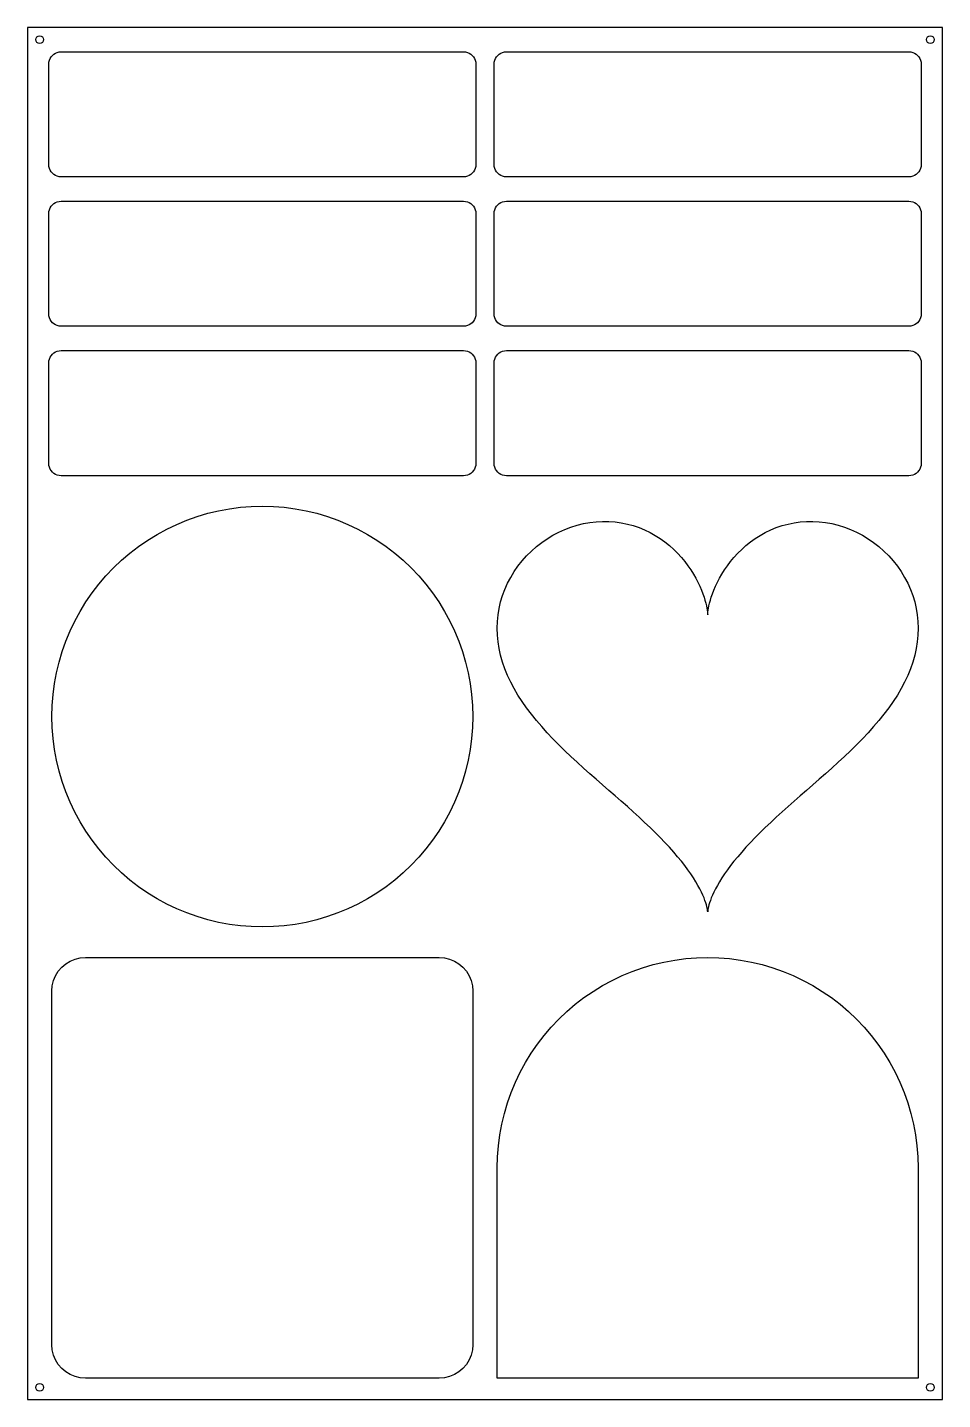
# Model space of a CAD drawing. Header units: millimetres. Extents: x 0 to 600, y 0 to 900.
import ezdxf

# ---------------------------------------------------------------- set-up
doc = ezdxf.new("R2010")
doc.units = ezdxf.units.MM
doc.layers.add('CUT', color=6, linetype='Continuous')
doc.layers.add('REG', color=7, linetype='Continuous')

msp = doc.modelspace()

# ---------------------------------------------------------------- linework, layer by layer
at = {"layer": 'CUT'}
for points in [[(14, 876), (14.1, 877.25), (14.39, 878.47), (14.87, 879.63), (15.53, 880.7), (16.34, 881.66), (17.3, 882.47), (18.37, 883.13), (19.53, 883.61), (20.75, 883.9), (22, 884), (286, 884), (287.25, 883.9), (288.47, 883.61), (289.63, 883.13), (290.7, 882.47), (291.66, 881.66), (292.47, 880.7), (293.13, 879.63), (293.61, 878.47), (293.9, 877.25), (294, 876), (294, 810), (293.9, 808.75), (293.61, 807.53), (293.13, 806.37), (292.47, 805.3), (291.66, 804.34), (290.7, 803.53), (289.63, 802.87), (288.47, 802.39), (287.25, 802.1), (286, 802), (22, 802), (20.75, 802.1), (19.53, 802.39), (18.37, 802.87), (17.3, 803.53), (16.34, 804.34), (15.53, 805.3), (14.87, 806.37), (14.39, 807.53), (14.1, 808.75), (14, 810)], [(306, 876), (306.1, 877.25), (306.39, 878.47), (306.87, 879.63), (307.53, 880.7), (308.34, 881.66), (309.3, 882.47), (310.37, 883.13), (311.53, 883.61), (312.75, 883.9), (314, 884), (578, 884), (579.25, 883.9), (580.47, 883.61), (581.63, 883.13), (582.7, 882.47), (583.66, 881.66), (584.47, 880.7), (585.13, 879.63), (585.61, 878.47), (585.9, 877.25), (586, 876), (586, 810), (585.9, 808.75), (585.61, 807.53), (585.13, 806.37), (584.47, 805.3), (583.66, 804.34), (582.7, 803.53), (581.63, 802.87), (580.47, 802.39), (579.25, 802.1), (578, 802), (314, 802), (312.75, 802.1), (311.53, 802.39), (310.37, 802.87), (309.3, 803.53), (308.34, 804.34), (307.53, 805.3), (306.87, 806.37), (306.39, 807.53), (306.1, 808.75), (306, 810)], [(14, 778), (14.1, 779.25), (14.39, 780.47), (14.87, 781.63), (15.53, 782.7), (16.34, 783.66), (17.3, 784.47), (18.37, 785.13), (19.53, 785.61), (20.75, 785.9), (22, 786), (286, 786), (287.25, 785.9), (288.47, 785.61), (289.63, 785.13), (290.7, 784.47), (291.66, 783.66), (292.47, 782.7), (293.13, 781.63), (293.61, 780.47), (293.9, 779.25), (294, 778), (294, 712), (293.9, 710.75), (293.61, 709.53), (293.13, 708.37), (292.47, 707.3), (291.66, 706.34), (290.7, 705.53), (289.63, 704.87), (288.47, 704.39), (287.25, 704.1), (286, 704), (22, 704), (20.75, 704.1), (19.53, 704.39), (18.37, 704.87), (17.3, 705.53), (16.34, 706.34), (15.53, 707.3), (14.87, 708.37), (14.39, 709.53), (14.1, 710.75), (14, 712)], [(306, 778), (306.1, 779.25), (306.39, 780.47), (306.87, 781.63), (307.53, 782.7), (308.34, 783.66), (309.3, 784.47), (310.37, 785.13), (311.53, 785.61), (312.75, 785.9), (314, 786), (578, 786), (579.25, 785.9), (580.47, 785.61), (581.63, 785.13), (582.7, 784.47), (583.66, 783.66), (584.47, 782.7), (585.13, 781.63), (585.61, 780.47), (585.9, 779.25), (586, 778), (586, 712), (585.9, 710.75), (585.61, 709.53), (585.13, 708.37), (584.47, 707.3), (583.66, 706.34), (582.7, 705.53), (581.63, 704.87), (580.47, 704.39), (579.25, 704.1), (578, 704), (314, 704), (312.75, 704.1), (311.53, 704.39), (310.37, 704.87), (309.3, 705.53), (308.34, 706.34), (307.53, 707.3), (306.87, 708.37), (306.39, 709.53), (306.1, 710.75), (306, 712)], [(14, 680), (14.1, 681.25), (14.39, 682.47), (14.87, 683.63), (15.53, 684.7), (16.34, 685.66), (17.3, 686.47), (18.37, 687.13), (19.53, 687.61), (20.75, 687.9), (22, 688), (286, 688), (287.25, 687.9), (288.47, 687.61), (289.63, 687.13), (290.7, 686.47), (291.66, 685.66), (292.47, 684.7), (293.13, 683.63), (293.61, 682.47), (293.9, 681.25), (294, 680), (294, 614), (293.9, 612.75), (293.61, 611.53), (293.13, 610.37), (292.47, 609.3), (291.66, 608.34), (290.7, 607.53), (289.63, 606.87), (288.47, 606.39), (287.25, 606.1), (286, 606), (22, 606), (20.75, 606.1), (19.53, 606.39), (18.37, 606.87), (17.3, 607.53), (16.34, 608.34), (15.53, 609.3), (14.87, 610.37), (14.39, 611.53), (14.1, 612.75), (14, 614)], [(306, 680), (306.1, 681.25), (306.39, 682.47), (306.87, 683.63), (307.53, 684.7), (308.34, 685.66), (309.3, 686.47), (310.37, 687.13), (311.53, 687.61), (312.75, 687.9), (314, 688), (578, 688), (579.25, 687.9), (580.47, 687.61), (581.63, 687.13), (582.7, 686.47), (583.66, 685.66), (584.47, 684.7), (585.13, 683.63), (585.61, 682.47), (585.9, 681.25), (586, 680), (586, 614), (585.9, 612.75), (585.61, 611.53), (585.13, 610.37), (584.47, 609.3), (583.66, 608.34), (582.7, 607.53), (581.63, 606.87), (580.47, 606.39), (579.25, 606.1), (578, 606), (314, 606), (312.75, 606.1), (311.53, 606.39), (310.37, 606.87), (309.3, 607.53), (308.34, 608.34), (307.53, 609.3), (306.87, 610.37), (306.39, 611.53), (306.1, 612.75), (306, 614)], [(292, 448), (291.81, 440.78), (291.24, 433.58), (290.3, 426.41), (288.98, 419.31), (287.3, 412.28), (285.25, 405.36), (282.83, 398.55), (280.07, 391.87), (276.96, 385.35), (273.51, 379), (269.74, 372.84), (265.64, 366.89), (261.25, 361.15), (256.55, 355.66), (251.58, 350.42), (246.34, 345.45), (240.85, 340.75), (235.11, 336.36), (229.16, 332.26), (223, 328.49), (216.65, 325.04), (210.13, 321.93), (203.45, 319.17), (196.64, 316.75), (189.72, 314.7), (182.69, 313.02), (175.59, 311.7), (168.42, 310.76), (161.22, 310.19), (154, 310), (146.78, 310.19), (139.58, 310.76), (132.41, 311.7), (125.31, 313.02), (118.28, 314.7), (111.36, 316.75), (104.55, 319.17), (97.87, 321.93), (91.35, 325.04), (85, 328.49), (78.84, 332.26), (72.89, 336.36), (67.15, 340.75), (61.66, 345.45), (56.42, 350.42), (51.45, 355.66), (46.75, 361.15), (42.36, 366.89), (38.26, 372.84), (34.49, 379), (31.04, 385.35), (27.93, 391.87), (25.17, 398.55), (22.75, 405.36), (20.7, 412.28), (19.02, 419.31), (17.7, 426.41), (16.76, 433.58), (16.19, 440.78), (16, 448), (16.19, 455.22), (16.76, 462.42), (17.7, 469.59), (19.02, 476.69), (20.7, 483.72), (22.75, 490.64), (25.17, 497.45), (27.93, 504.13), (31.04, 510.65), (34.49, 517), (38.26, 523.16), (42.36, 529.11), (46.75, 534.85), (51.45, 540.34), (56.42, 545.58), (61.66, 550.55), (67.15, 555.25), (72.89, 559.64), (78.84, 563.74), (85, 567.51), (91.35, 570.96), (97.87, 574.07), (104.55, 576.83), (111.36, 579.25), (118.28, 581.3), (125.31, 582.98), (132.41, 584.3), (139.58, 585.24), (146.78, 585.81), (154, 586), (161.22, 585.81), (168.42, 585.24), (175.59, 584.3), (182.69, 582.98), (189.72, 581.3), (196.64, 579.25), (203.45, 576.83), (210.13, 574.07), (216.65, 570.96), (223, 567.51), (229.16, 563.74), (235.11, 559.64), (240.85, 555.25), (246.34, 550.55), (251.58, 545.58), (256.55, 540.34), (261.25, 534.85), (265.64, 529.11), (269.74, 523.16), (273.51, 517), (276.96, 510.65), (280.07, 504.13), (282.83, 497.45), (285.25, 490.64), (287.3, 483.72), (288.98, 476.69), (290.3, 469.59), (291.24, 462.42), (291.81, 455.22)], [(446, 514.73), (446, 514.86), (446.02, 515.23), (446.07, 515.84), (446.16, 516.7), (446.31, 517.79), (446.53, 519.1), (446.84, 520.63), (447.24, 522.35), (447.76, 524.27), (448.39, 526.35), (449.16, 528.59), (450.07, 530.97), (451.13, 533.46), (452.35, 536.05), (453.73, 538.72), (455.29, 541.44), (457.01, 544.19), (458.91, 546.95), (460.99, 549.71), (463.25, 552.42), (465.68, 555.09), (468.29, 557.67), (471.08, 560.16), (474.02, 562.52), (477.13, 564.75), (480.39, 566.82), (483.8, 568.72), (487.34, 570.43), (491.01, 571.93), (494.79, 573.21), (498.67, 574.26), (502.64, 575.08), (506.68, 575.64), (510.77, 575.95), (514.91, 576), (519.07, 575.78), (523.24, 575.3), (527.41, 574.55), (531.54, 573.54), (535.63, 572.27), (539.66, 570.73), (543.62, 568.95), (547.47, 566.92), (551.21, 564.65), (554.82, 562.16), (558.29, 559.45), (561.59, 556.53), (564.71, 553.42), (567.64, 550.13), (570.37, 546.68), (572.87, 543.07), (575.15, 539.31), (577.18, 535.43), (578.97, 531.44), (580.49, 527.35), (581.74, 523.18), (582.73, 518.93), (583.43, 514.62), (583.86, 510.27), (584, 505.88), (583.86, 501.47), (583.43, 497.04), (582.73, 492.61), (581.74, 488.18), (580.49, 483.76), (578.97, 479.37), (577.18, 475), (575.15, 470.65), (572.87, 466.35), (570.37, 462.08), (567.64, 457.85), (564.71, 453.66), (561.59, 449.52), (558.29, 445.43), (554.82, 441.38), (551.21, 437.37), (547.47, 433.41), (543.62, 429.5), (539.66, 425.62), (535.63, 421.79), (531.54, 418), (527.41, 414.24), (523.24, 410.52), (519.07, 406.84), (514.91, 403.19), (510.77, 399.57), (506.68, 395.99), (502.64, 392.44), (498.67, 388.92), (494.79, 385.44), (491.01, 382), (487.34, 378.59), (483.8, 375.22), (480.39, 371.9), (477.13, 368.62), (474.02, 365.4), (471.08, 362.23), (468.29, 359.12), (465.68, 356.08), (463.25, 353.12), (460.99, 350.24), (458.91, 347.44), (457.01, 344.74), (455.29, 342.14), (453.73, 339.64), (452.35, 337.27), (451.13, 335.02), (450.07, 332.9), (449.16, 330.92), (448.39, 329.09), (447.76, 327.41), (447.24, 325.89), (446.84, 324.53), (446.53, 323.34), (446.31, 322.33), (446.16, 321.5), (446.07, 320.84), (446.02, 320.38), (446, 320.09), (446, 320), (446, 320.09), (445.98, 320.38), (445.93, 320.84), (445.84, 321.5), (445.69, 322.33), (445.47, 323.34), (445.16, 324.53), (444.76, 325.89), (444.24, 327.41), (443.61, 329.09), (442.84, 330.92), (441.93, 332.9), (440.87, 335.02), (439.65, 337.27), (438.27, 339.64), (436.71, 342.14), (434.99, 344.74), (433.09, 347.44), (431.01, 350.24), (428.75, 353.12), (426.32, 356.08), (423.71, 359.12), (420.92, 362.23), (417.98, 365.4), (414.87, 368.62), (411.61, 371.9), (408.2, 375.22), (404.66, 378.59), (400.99, 382), (397.21, 385.44), (393.33, 388.92), (389.36, 392.44), (385.32, 395.99), (381.23, 399.57), (377.09, 403.19), (372.93, 406.84), (368.76, 410.52), (364.59, 414.24), (360.46, 418), (356.37, 421.79), (352.34, 425.62), (348.38, 429.5), (344.53, 433.41), (340.79, 437.37), (337.18, 441.38), (333.71, 445.43), (330.41, 449.52), (327.29, 453.66), (324.36, 457.85), (321.63, 462.08), (319.13, 466.35), (316.85, 470.65), (314.82, 475), (313.03, 479.37), (311.51, 483.76), (310.26, 488.18), (309.27, 492.61), (308.57, 497.04), (308.14, 501.47), (308, 505.88), (308.14, 510.27), (308.57, 514.62), (309.27, 518.93), (310.26, 523.18), (311.51, 527.35), (313.03, 531.44), (314.82, 535.43), (316.85, 539.31), (319.13, 543.07), (321.63, 546.68), (324.36, 550.13), (327.29, 553.42), (330.41, 556.53), (333.71, 559.45), (337.18, 562.16), (340.79, 564.65), (344.53, 566.92), (348.38, 568.95), (352.34, 570.73), (356.37, 572.27), (360.46, 573.54), (364.59, 574.55), (368.76, 575.3), (372.93, 575.78), (377.09, 576), (381.23, 575.95), (385.32, 575.64), (389.36, 575.08), (393.33, 574.26), (397.21, 573.21), (400.99, 571.93), (404.66, 570.43), (408.2, 568.72), (411.61, 566.82), (414.87, 564.75), (417.98, 562.52), (420.92, 560.16), (423.71, 557.67), (426.32, 555.09), (428.75, 552.42), (431.01, 549.71), (433.09, 546.95), (434.99, 544.19), (436.71, 541.44), (438.27, 538.72), (439.65, 536.05), (440.87, 533.46), (441.93, 530.97), (442.84, 528.59), (443.61, 526.35), (444.24, 524.27), (444.76, 522.35), (445.16, 520.63), (445.47, 519.1), (445.69, 517.79), (445.84, 516.7), (445.93, 515.84), (445.98, 515.23), (446, 514.86)], [(16, 268), (16.27, 271.44), (17.08, 274.8), (18.4, 277.99), (20.2, 280.93), (22.44, 283.56), (25.07, 285.8), (28.01, 287.6), (31.2, 288.92), (34.56, 289.73), (38, 290), (270, 290), (273.44, 289.73), (276.8, 288.92), (279.99, 287.6), (282.93, 285.8), (285.56, 283.56), (287.8, 280.93), (289.6, 277.99), (290.92, 274.8), (291.73, 271.44), (292, 268), (292, 36), (291.73, 32.56), (290.92, 29.2), (289.6, 26.01), (287.8, 23.07), (285.56, 20.44), (282.93, 18.2), (279.99, 16.4), (276.8, 15.08), (273.44, 14.27), (270, 14), (38, 14), (34.56, 14.27), (31.2, 15.08), (28.01, 16.4), (25.07, 18.2), (22.44, 20.44), (20.2, 23.07), (18.4, 26.01), (17.08, 29.2), (16.27, 32.56), (16, 36)], [(308, 14), (308, 152), (308, 152), (308.19, 159.22), (308.76, 166.42), (309.7, 173.59), (311.02, 180.69), (312.7, 187.72), (314.75, 194.64), (317.17, 201.45), (319.93, 208.13), (323.04, 214.65), (326.49, 221), (330.26, 227.16), (334.36, 233.11), (338.75, 238.85), (343.45, 244.34), (348.42, 249.58), (353.66, 254.55), (359.15, 259.25), (364.89, 263.64), (370.84, 267.74), (377, 271.51), (383.35, 274.96), (389.87, 278.07), (396.55, 280.83), (403.36, 283.25), (410.28, 285.3), (417.31, 286.98), (424.41, 288.3), (431.58, 289.24), (438.78, 289.81), (446, 290), (453.22, 289.81), (460.42, 289.24), (467.59, 288.3), (474.69, 286.98), (481.72, 285.3), (488.64, 283.25), (495.45, 280.83), (502.13, 278.07), (508.65, 274.96), (515, 271.51), (521.16, 267.74), (527.11, 263.64), (532.85, 259.25), (538.34, 254.55), (543.58, 249.58), (548.55, 244.34), (553.25, 238.85), (557.64, 233.11), (561.74, 227.16), (565.51, 221), (568.96, 214.65), (572.07, 208.13), (574.83, 201.45), (577.25, 194.64), (579.3, 187.72), (580.98, 180.69), (582.3, 173.59), (583.24, 166.42), (583.81, 159.22), (584, 152), (584, 14)]]:
    msp.add_lwpolyline(points, close=True, dxfattribs=at)
at = {"layer": 'REG'}
msp.add_lwpolyline([(0, 0), (600, 0), (600, 900), (0, 900)], close=True, dxfattribs=at)
for centre in [(8, 892), (592, 892), (8, 8), (592, 8)]:
    msp.add_circle(centre, 2.5, dxfattribs=at)

doc.saveas('drawing.dxf')
